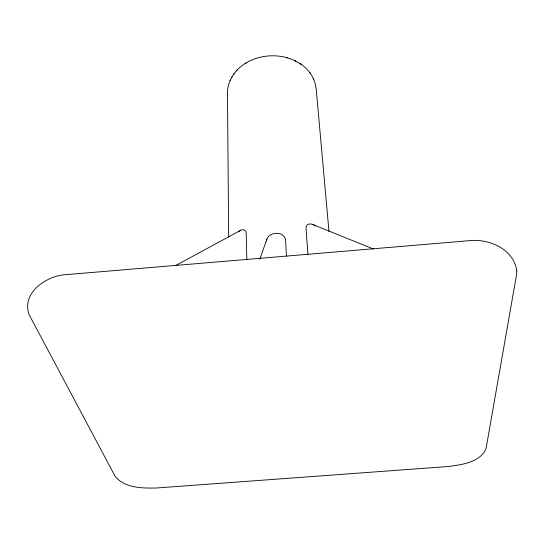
<?xml version="1.0" encoding="UTF-8"?>
<svg xmlns="http://www.w3.org/2000/svg" width="544" height="544" viewBox="0 0 544 544"><rect width="100%" height="100%" fill="white"/><g stroke="black" fill="none" stroke-linecap="round" stroke-linejoin="round"><path stroke-width="0.82" d="M266.458 241.087C267.24 231.649 284.179 230.214 285.573 239.965L286.443 256.074M259.916 258.978L266.866 239.108M245.521 63.288C235.035 69.55 227.242 81.076 227.467 93.548L228.684 237.062M230.051 80.709L230.574 79.546M231.662 77.432L232.295 76.344M233.628 74.31L234.362 73.304M236.341 70.91L237.164 70.013M239.088 231.486C241.203 228.555 246.711 229.167 246.235 233.464L246.826 259.644M245.718 63.165C257.965 55.726 273.346 53.91 287.096 57.732M245.14 63.519L246.092 62.934M175.345 265.71L240.795 230.241M287.477 57.841L294.222 60.33L300.825 64.076M286.81 57.65L287.776 57.929M315.166 226.039C312.528 222.863 305.368 223.006 306.041 228.351L307.904 254.504M312.229 224.312L373.442 249.023M294.828 60.615L295.222 60.812M295.426 60.914L295.827 61.112M300.92 64.144C306.299 67.837 310.801 72.91 313.494 78.88M300.39 63.777L301.362 64.444M309.815 72.651L310.549 73.678M313.541 78.989L315.173 83.443L316.186 88.754L328.957 231.411M313.256 78.35L313.779 79.519M516.8 270.932L516.589 274.448L486.016 448.807C479.876 462.563 461.761 464.685 448.48 466.487L156.488 488.002C142.446 488.288 124.821 488.206 115.158 476.388L29.111 314.65C21.053 292.407 47.471 275.026 67.041 274.57L468.241 240.774C488.39 238.143 513.72 248.758 516.8 270.932"/></g></svg>
